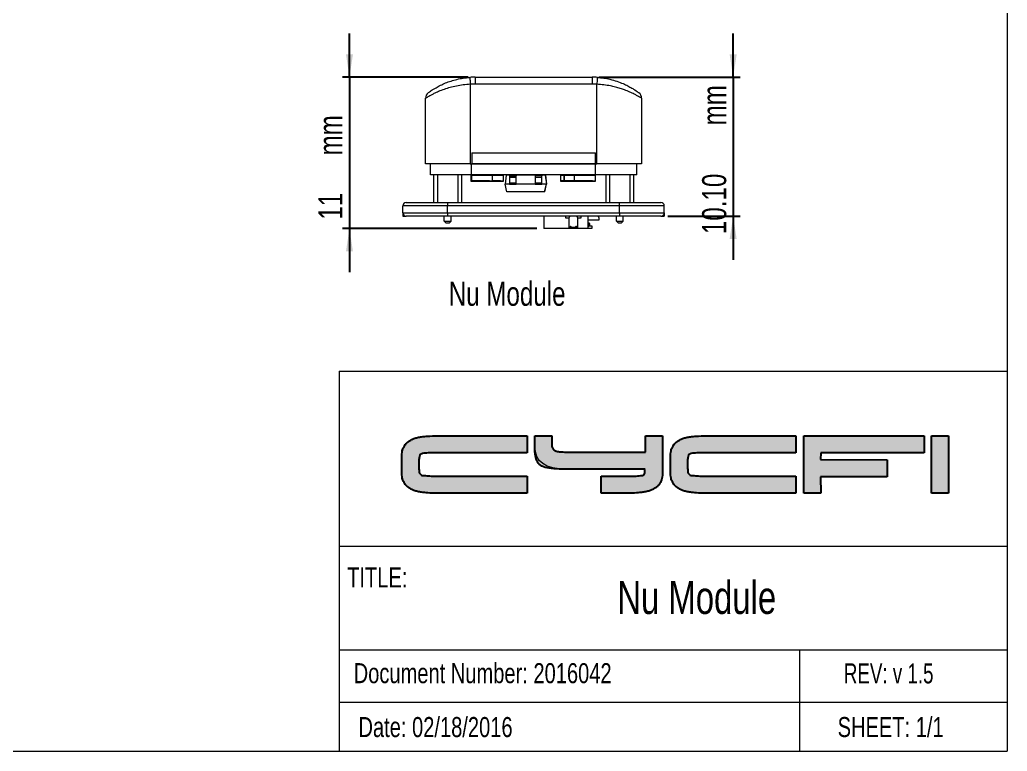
# Model space of a CAD drawing. Header units: millimetres. Extents: x 5 to 292, y 4 to 204.
# Drawn here: x 148.4 to 291.9, y 4.5 to 110.8 of the extents above; entities that cross this region are included whole.
import ezdxf

# ---------------------------------------------------------------- set-up
doc = ezdxf.new("R2010")
doc.units = ezdxf.units.MM
doc.layers.add('LAYER_1', color=179, linetype='Continuous')
doc.styles.add('SLDTEXTSTYLE0', font='TXT', dxfattribs={"width": 0.75})
doc.styles.add('SLDTEXTSTYLE1', font='TXT', dxfattribs={"width": 0.7})
doc.dimstyles.new('SLDDIMSTYLE3', dxfattribs={"dimtxt": 3.5, "dimasz": 3.302, "dimexe": 0, "dimexo": 0.0625, "dimgap": 0.875, "dimtad": 1, "dimlfac": 0.5, "dimrnd": 1e-09, "dimzin": 12, "dimdsep": 46, "dimtxsty": 'SLDTEXTSTYLE0', "dimsah": 1, "dimcen": 0.09, "dimadec": 0, "dimazin": 3, "dimtfac": 1, "dimtmove": 0, "dimatfit": 0, "dimfxl": 1, "dimfrac": 2, "dimtolj": 1, "dimtzin": 12, "dimarcsym": 0})
doc.dimstyles.new('SLDDIMSTYLE4', dxfattribs={"dimtxt": 3.5, "dimasz": 3.302, "dimexe": 0, "dimexo": 0.0625, "dimgap": 0.875, "dimtad": 1, "dimlfac": 0.5, "dimrnd": 1e-09, "dimzin": 4, "dimdsep": 46, "dimtxsty": 'SLDTEXTSTYLE0', "dimsah": 1, "dimcen": 0.09, "dimadec": 0, "dimazin": 1, "dimtfac": 1, "dimtmove": 0, "dimatfit": 0, "dimfxl": 1, "dimfrac": 2, "dimtolj": 1, "dimtzin": 12, "dimarcsym": 0})

# ---------------------------------------------------------------- blocks, each defined once
blk = doc.blocks.new('BLOCK 2')
at = {"layer": 'LAYER_1', "lineweight": 0}
for p, q in [((12.25, -6.33), (25.47, -6.33)), ((25.47, -6.33), (25.47, -8.81)), ((26.62, -6.33), (29.1, -6.33)), ((29.1, -6.33), (29.1, -7.85)), ((42.69, -8.67), (42.69, -6.33)), ((42.69, -6.33), (45.17, -6.33)), ((45.17, -6.33), (45.17, -11.29)), ((51.3, -6.33), (64.52, -6.33)), ((64.52, -6.33), (64.52, -8.81)), ((65.68, -6.33), (83.16, -6.33)), ((65.68, -14.64), (65.68, -6.33)), ((83.16, -6.33), (83.16, -8.81)), ((84.26, -14.64), (84.26, -6.33)), ((84.26, -6.33), (86.74, -6.33)), ((86.74, -6.33), (86.74, -14.64)), ((7.27, -11.64), (7.27, -9.33)), ((9.75, -9.97), (9.75, -11)), ((25.47, -8.81), (12.25, -8.81)), ((31.24, -8.67), (42.69, -8.67)), ((46.32, -11.64), (46.32, -9.33)), ((48.8, -9.97), (48.8, -10.65)), ((64.52, -8.81), (51.3, -8.81)), ((68.16, -8.81), (68.14, -9.77)), ((68.14, -9.77), (77.79, -9.78)), ((83.16, -8.81), (68.16, -8.81)), ((77.79, -9.78), (77.79, -12.25)), ((12.25, -12.16), (25.47, -12.16)), ((25.47, -12.16), (25.47, -14.64)), ((36.26, -14.64), (36.26, -12.16)), ((36.26, -12.16), (40.19, -12.16)), ((51.3, -12.16), (64.52, -12.16)), ((64.52, -12.16), (64.52, -14.64)), ((77.79, -12.25), (68.14, -12.25)), ((68.14, -12.25), (68.16, -14.64)), ((25.47, -14.64), (12.25, -14.64)), ((40.19, -14.64), (36.26, -14.64)), ((64.52, -14.64), (51.3, -14.64)), ((68.16, -14.64), (65.68, -14.64)), ((86.74, -14.64), (84.26, -14.64))]:
    blk.add_line(p, q, dxfattribs=at)
for points, degree in [([(7.6, -7.9), (7.82, -7.49), (8.16, -7.16), (8.61, -6.92)], 3), ([(8.61, -6.92), (9.02, -6.7), (9.54, -6.55), (10.16, -6.46)], 3), ([(10.16, -6.46), (10.74, -6.37), (11.45, -6.33), (12.25, -6.33)], 3), ([(26.62, -7.82), (26.62, -7.56), (26.62, -6.33)], 2), ([(46.64, -7.9), (46.86, -7.49), (47.2, -7.16), (47.65, -6.92)], 3), ([(47.65, -6.92), (48.07, -6.7), (48.59, -6.55), (49.21, -6.46)], 3), ([(49.21, -6.46), (49.79, -6.37), (50.49, -6.33), (51.3, -6.33)], 3), ([(7.27, -9.33), (7.27, -8.77), (7.38, -8.29), (7.6, -7.9)], 3), ([(31.25, -11.15), (28.11, -11.14), (26.62, -10.13), (26.62, -7.82)], 3), ([(29.1, -7.85), (29.1, -8.01), (29.12, -7.86), (29.16, -8.03)], 3), ([(29.16, -8.03), (29.2, -8.18), (29.33, -8.32), (29.45, -8.41)], 3), ([(29.45, -8.41), (29.61, -8.53), (29.73, -8.55), (30.02, -8.6)], 3), ([(30.02, -8.6), (30.33, -8.65), (30.74, -8.67), (31.24, -8.67)], 3), ([(46.32, -9.33), (46.32, -8.77), (46.43, -8.29), (46.64, -7.9)], 3), ([(9.8, -9.47), (9.76, -9.77), (9.75, -9.83), (9.75, -9.97)], 3), ([(10.04, -8.99), (9.89, -9.09), (9.85, -9.23), (9.8, -9.47)], 3), ([(10.67, -8.83), (10.24, -8.88), (10.15, -8.94), (10.04, -8.99)], 3), ([(12.25, -8.81), (11.59, -8.81), (11.05, -8.79), (10.67, -8.83)], 3), ([(48.85, -9.47), (48.81, -9.77), (48.8, -9.83), (48.8, -9.97)], 3), ([(49.09, -8.99), (48.93, -9.09), (48.9, -9.23), (48.85, -9.47)], 3), ([(49.71, -8.83), (49.29, -8.88), (49.19, -8.94), (49.09, -8.99)], 3), ([(51.3, -8.81), (50.64, -8.81), (50.09, -8.79), (49.71, -8.83)], 3), ([(9.75, -11), (9.75, -11.14), (9.78, -11.3), (9.8, -11.51)], 3), ([(42.62, -11.15), (34.39, -11.15), (31.25, -11.15)], 2), ([(42.49, -11.93), (42.63, -11.81), (42.6, -11.16), (42.62, -11.15)], 3), ([(45.17, -11.29), (45.17, -11.84), (45.06, -12.68), (44.85, -13.07)], 3), ([(48.8, -10.65), (48.8, -10.78), (48.82, -11.3), (48.85, -11.51)], 3), ([(7.6, -13.07), (7.38, -12.68), (7.27, -12.2), (7.27, -11.64)], 3), ([(9.8, -11.51), (9.81, -11.51), (9.81, -11.76), (10.03, -11.92)], 3), ([(10.03, -11.92), (10.28, -12.11), (10.4, -12.07), (10.69, -12.1)], 3), ([(10.69, -12.1), (11.07, -12.14), (11.59, -12.16), (12.25, -12.16)], 3), ([(40.19, -12.16), (40.85, -12.16), (41.4, -12.16), (41.78, -12.12)], 3), ([(41.78, -12.12), (42.2, -12.08), (42.36, -12.05), (42.49, -11.93)], 3), ([(46.64, -13.07), (46.43, -12.68), (46.32, -12.2), (46.32, -11.64)], 3), ([(48.85, -11.51), (48.85, -11.51), (48.86, -11.76), (49.07, -11.92)], 3), ([(49.07, -11.92), (49.32, -12.11), (49.45, -12.07), (49.74, -12.1)], 3), ([(49.74, -12.1), (50.12, -12.14), (50.64, -12.16), (51.3, -12.16)], 3), ([(8.61, -14.05), (8.16, -13.81), (7.82, -13.48), (7.6, -13.07)], 3), ([(10.16, -14.51), (9.54, -14.43), (9.02, -14.27), (8.61, -14.05)], 3), ([(43.84, -14.05), (43.42, -14.27), (42.9, -14.43), (42.28, -14.51)], 3), ([(44.85, -13.07), (44.63, -13.48), (44.29, -13.81), (43.84, -14.05)], 3), ([(47.65, -14.05), (47.2, -13.81), (46.86, -13.48), (46.64, -13.07)], 3), ([(49.21, -14.51), (48.59, -14.43), (48.07, -14.27), (47.65, -14.05)], 3), ([(12.25, -14.64), (11.45, -14.64), (10.74, -14.6), (10.16, -14.51)], 3), ([(42.28, -14.51), (41.7, -14.6), (41, -14.64), (40.19, -14.64)], 3), ([(51.3, -14.64), (50.49, -14.64), (49.79, -14.6), (49.21, -14.51)], 3)]:
    blk.add_open_spline(points, degree=degree, dxfattribs=at)
blk = doc.blocks.new('_D_9')
at = {"layer": 'LAYER_1'}
for p, q in [((252.09, 102.44), (252.09, 108.79)), ((232.59, 102.44), (253.09, 102.44)), ((252.09, 102.44), (252.09, 82.24)), ((242.59, 82.24), (253.09, 82.24)), ((252.09, 82.24), (252.09, 75.89))]:
    blk.add_line(p, q, dxfattribs=at)
for points in [[(252.09, 102.44), (252.6, 105.75), (251.58, 105.75)], [(252.09, 82.24), (251.58, 78.94), (252.6, 78.94)]]:
    blk.add_solid(points, dxfattribs=at)
at = {"layer": 'LAYER_1', "char_height": 3.5, "attachment_point": 1, "rotation": 90, "style": 'SLDTEXTSTYLE0'}
for s, insert in [('mm', (247.58, 95.44, 24.32)), ('10.10', (247.58, 79.64, 24.32))]:
    blk.add_mtext(s, dxfattribs=dict(at, insert=insert))
blk = doc.blocks.new('_D_10')
at = {"layer": 'LAYER_1'}
for p, q in [((196.33, 102.44), (196.33, 108.79)), ((213.59, 102.44), (195.33, 102.44)), ((196.33, 102.44), (196.33, 80.44)), ((223.57, 80.44), (195.33, 80.44)), ((196.33, 80.44), (196.33, 74.09))]:
    blk.add_line(p, q, dxfattribs=at)
for points in [[(196.33, 102.44), (196.84, 105.75), (195.83, 105.75)], [(196.33, 80.44), (195.83, 77.14), (196.84, 77.14)]]:
    blk.add_solid(points, dxfattribs=at)
at = {"layer": 'LAYER_1', "char_height": 3.5, "attachment_point": 1, "rotation": 90, "style": 'SLDTEXTSTYLE0'}
for s, insert in [('mm', (191.82, 91.07, 24.32)), ('11', (191.82, 81.74, 24.32))]:
    blk.add_mtext(s, dxfattribs=dict(at, insert=insert))

msp = doc.modelspace()

# ---------------------------------------------------------------- hatches: boundary and pattern name
at = {"layer": 'LAYER_1'}
h = msp.add_hatch(color=250, dxfattribs=at)
edge = h.paths.add_edge_path(flags=0)
edge.add_line((222.137, 44.475), (222.137, 41.998))
edge.add_line((222.137, 41.998), (208.919, 41.998))
edge.add_spline(control_points=[(208.919, 41.998), (208.113, 41.998), (207.409, 42.04), (206.828, 42.124), (206.212, 42.212), (205.689, 42.37), (205.275, 42.591), (204.824, 42.831), (204.483, 43.158), (204.262, 43.565), (204.049, 43.957), (203.94, 44.44), (203.94, 45)], knot_values=[0, 0, 0, 0, 1, 2, 3, 4, 5, 6, 7, 8, 9, 10, 10, 10, 10], weights=[1, 1, 1, 1, 1, 1, 1, 1, 1, 1, 1, 1, 1], degree=3, periodic=0)
edge.add_line((203.94, 45), (203.94, 47.305))
edge.add_spline(control_points=[(203.94, 47.305), (203.94, 47.865), (204.049, 48.348), (204.263, 48.74), (204.483, 49.146), (204.824, 49.474), (205.275, 49.714), (205.689, 49.935), (206.212, 50.092), (206.829, 50.181), (207.412, 50.264), (208.115, 50.307), (208.919, 50.307)], knot_values=[0, 0, 0, 0, 1, 2, 3, 4, 5, 6, 7, 8, 9, 10, 10, 10, 10], weights=[1, 1, 1, 1, 1, 1, 1, 1, 1, 1, 1, 1, 1], degree=3, periodic=0)
edge.add_line((208.919, 50.307), (222.137, 50.307))
edge.add_line((222.137, 50.307), (222.137, 47.83))
edge.add_line((222.137, 47.83), (208.919, 47.83))
edge.add_spline(control_points=[(208.919, 47.83), (208.261, 47.83), (207.714, 47.846), (207.335, 47.803), (206.909, 47.756), (206.813, 47.703), (206.712, 47.644), (206.552, 47.551), (206.518, 47.412), (206.466, 47.169), (206.43, 46.873), (206.418, 46.804), (206.418, 46.666)], knot_values=[0, 0, 0, 0, 1, 2, 3, 4, 5, 6, 7, 8, 9, 10, 10, 10, 10], weights=[1, 1, 1, 1, 1, 1, 1, 1, 1, 1, 1, 1, 1], degree=3, periodic=0)
edge.add_line((206.418, 46.666), (206.418, 45.638))
edge.add_spline(control_points=[(206.418, 45.638), (206.418, 45.5), (206.443, 45.342), (206.468, 45.132), (206.473, 45.125), (206.48, 44.879), (206.693, 44.716), (206.942, 44.525), (207.07, 44.569), (207.356, 44.538), (207.736, 44.497), (208.261, 44.475), (208.919, 44.475)], knot_values=[0, 0, 0, 0, 1, 2, 3, 4, 5, 6, 7, 8, 9, 10, 10, 10, 10], weights=[1, 1, 1, 1, 1, 1, 1, 1, 1, 1, 1, 1, 1], degree=3, periodic=0)
edge.add_line((208.919, 44.475), (222.137, 44.475))
h = msp.add_hatch(color=250, dxfattribs=at)
edge = h.paths.add_edge_path(flags=0)
edge.add_spline(control_points=[(241.837, 45.353), (241.837, 44.794), (241.728, 43.956), (241.515, 43.564), (241.294, 43.158), (240.953, 42.831), (240.503, 42.59), (240.089, 42.369), (239.566, 42.213), (238.949, 42.124), (238.366, 42.04), (237.663, 41.998), (236.859, 41.998)], knot_values=[0, 0, 0, 0, 1, 2, 3, 4, 5, 6, 7, 8, 9, 10, 10, 10, 10], weights=[1, 1, 1, 1, 1, 1, 1, 1, 1, 1, 1, 1, 1], degree=3, periodic=0)
edge.add_line((236.859, 41.998), (232.923, 41.998))
edge.add_line((232.923, 41.998), (232.923, 44.474))
edge.add_line((232.923, 44.474), (236.859, 44.474))
edge.add_spline(control_points=[(236.859, 44.474), (237.516, 44.474), (238.069, 44.473), (238.444, 44.515), (238.865, 44.562), (239.023, 44.587), (239.159, 44.706), (239.297, 44.826), (239.269, 45.473), (239.289, 45.491)], knot_values=[0, 0, 0, 0, 1, 2, 3, 4, 5, 6, 7, 7, 7, 7], weights=[1, 1, 1, 1, 1, 1, 1, 1, 1, 1], degree=3, periodic=0)
edge.add_spline(control_points=[(239.289, 45.491), (231.053, 45.487), (227.915, 45.491), (224.776, 45.496), (223.288, 46.505), (223.288, 48.821), (223.288, 49.083), (223.288, 50.307)], knot_values=[0, 0, 0, 0, 1, 2, 3, 4, 5, 5, 5, 5], weights=[1, 1, 1, 1, 1, 1, 1, 1], degree=3, periodic=0)
edge.add_line((223.288, 50.307), (225.765, 50.307))
edge.add_line((225.765, 50.307), (225.765, 48.792))
edge.add_spline(control_points=[(225.765, 48.792), (225.765, 48.629), (225.787, 48.781), (225.832, 48.611), (225.871, 48.461), (225.993, 48.323), (226.112, 48.232), (226.277, 48.108), (226.402, 48.085), (226.683, 48.042), (226.995, 47.993), (227.405, 47.968), (227.903, 47.968)], knot_values=[0, 0, 0, 0, 1, 2, 3, 4, 5, 6, 7, 8, 9, 10, 10, 10, 10], weights=[1, 1, 1, 1, 1, 1, 1, 1, 1, 1, 1, 1, 1], degree=3, periodic=0)
edge.add_line((227.903, 47.968), (239.36, 47.968))
edge.add_line((239.36, 47.968), (239.36, 50.307))
edge.add_line((239.36, 50.307), (241.837, 50.307))
edge.add_line((241.837, 50.307), (241.837, 45.353))
h = msp.add_hatch(color=250, dxfattribs=at)
edge = h.paths.add_edge_path(flags=0)
edge.add_line((261.184, 44.475), (261.184, 41.998))
edge.add_line((261.184, 41.998), (247.965, 41.998))
edge.add_spline(control_points=[(247.965, 41.998), (247.159, 41.998), (246.456, 42.04), (245.875, 42.124), (245.258, 42.212), (244.735, 42.37), (244.321, 42.591), (243.871, 42.831), (243.53, 43.158), (243.309, 43.565), (243.096, 43.957), (242.987, 44.44), (242.987, 45)], knot_values=[0, 0, 0, 0, 1, 2, 3, 4, 5, 6, 7, 8, 9, 10, 10, 10, 10], weights=[1, 1, 1, 1, 1, 1, 1, 1, 1, 1, 1, 1, 1], degree=3, periodic=0)
edge.add_line((242.987, 45), (242.987, 47.305))
edge.add_spline(control_points=[(242.987, 47.305), (242.987, 47.865), (243.096, 48.348), (243.309, 48.74), (243.53, 49.146), (243.871, 49.474), (244.321, 49.714), (244.735, 49.935), (245.258, 50.092), (245.876, 50.181), (246.458, 50.264), (247.162, 50.307), (247.965, 50.307)], knot_values=[0, 0, 0, 0, 1, 2, 3, 4, 5, 6, 7, 8, 9, 10, 10, 10, 10], weights=[1, 1, 1, 1, 1, 1, 1, 1, 1, 1, 1, 1, 1], degree=3, periodic=0)
edge.add_line((247.965, 50.307), (261.184, 50.307))
edge.add_line((261.184, 50.307), (261.184, 47.83))
edge.add_line((261.184, 47.83), (247.965, 47.83))
edge.add_spline(control_points=[(247.965, 47.83), (247.307, 47.83), (246.761, 47.846), (246.382, 47.803), (245.955, 47.756), (245.86, 47.703), (245.758, 47.644), (245.599, 47.551), (245.565, 47.412), (245.513, 47.169), (245.477, 46.873), (245.464, 46.804), (245.464, 46.666)], knot_values=[0, 0, 0, 0, 1, 2, 3, 4, 5, 6, 7, 8, 9, 10, 10, 10, 10], weights=[1, 1, 1, 1, 1, 1, 1, 1, 1, 1, 1, 1, 1], degree=3, periodic=0)
edge.add_line((245.464, 46.666), (245.464, 45.991))
edge.add_spline(control_points=[(245.464, 45.991), (245.464, 45.853), (245.489, 45.342), (245.514, 45.132), (245.52, 45.125), (245.527, 44.879), (245.74, 44.716), (245.989, 44.525), (246.117, 44.569), (246.403, 44.538), (246.782, 44.497), (247.308, 44.475), (247.965, 44.475)], knot_values=[0, 0, 0, 0, 1, 2, 3, 4, 5, 6, 7, 8, 9, 10, 10, 10, 10], weights=[1, 1, 1, 1, 1, 1, 1, 1, 1, 1, 1, 1, 1], degree=3, periodic=0)
edge.add_line((247.965, 44.475), (261.184, 44.475))
for points in [[(262.347, 41.998), (262.347, 50.307), (279.825, 50.307), (279.825, 47.83), (264.824, 47.83), (264.803, 46.864), (274.46, 46.857), (274.46, 44.387), (264.803, 44.387), (264.824, 41.998)], [(283.407, 50.307), (283.407, 41.998), (280.93, 41.998), (280.93, 50.307)]]:
    msp.add_hatch(color=250, dxfattribs=at).paths.add_polyline_path(points, flags=0)

# ---------------------------------------------------------------- linework, layer by layer
at = {"color": 7, "linetype": 'Continuous', "lineweight": 0}
for p, q in [((291.92, 204.48), (291.92, 4.48)), ((194.842, 59.73), (291.92, 59.73)), ((194.842, 59.73), (194.842, 4.48)), ((291.92, 34.257), (194.842, 34.257)), ((194.842, 19.24), (291.92, 19.24)), ((261.764, 11.63), (261.764, 19.24)), ((194.842, 11.63), (291.92, 11.63)), ((261.764, 4.48), (261.764, 11.63)), ((4.92, 4.48), (291.92, 4.48))]:
    msp.add_line(p, q, dxfattribs=at)
at = {"color": 7, "linetype": 'Continuous', "lineweight": 15}
for p, q in [((214.588, 102.445), (231.588, 102.445)), ((214.588, 102.445), (214.588, 101.445)), ((231.588, 102.445), (231.588, 101.445)), ((213.888, 101.421), (213.888, 89.845)), ((231.588, 101.445), (214.588, 101.445)), ((232.288, 89.845), (232.288, 101.421)), ((207.388, 89.845), (207.388, 99.378)), ((238.788, 99.378), (238.788, 89.845)), ((214.106, 91.445), (214.106, 89.845)), ((214.106, 91.445), (232.106, 91.445)), ((232.106, 89.845), (232.106, 91.445)), ((213.888, 89.845), (207.388, 89.845)), ((208.088, 88.245), (208.088, 89.845)), ((213.888, 89.845), (232.288, 89.845)), ((214.088, 88.245), (214.088, 89.845)), ((232.088, 89.845), (214.088, 89.845)), ((214.106, 89.845), (232.106, 89.845)), ((232.088, 88.245), (232.088, 89.845)), ((238.788, 89.845), (232.288, 89.845)), ((238.088, 88.245), (238.088, 89.845)), ((214.088, 88.245), (208.088, 88.245)), ((208.61, 84.245), (208.61, 88.245)), ((209.11, 88.245), (209.11, 84.245)), ((212.11, 84.245), (212.11, 88.245)), ((212.61, 88.245), (212.61, 84.245)), ((213.975, 88.235), (213.975, 88.245)), ((213.975, 88.235), (213.975, 87.355)), ((214.032, 88.235), (214.032, 88.245)), ((214.632, 88.235), (214.032, 88.235)), ((214.032, 88.235), (214.032, 87.355)), ((232.088, 88.245), (214.088, 88.245)), ((214.092, 88.185), (214.632, 88.185)), ((214.092, 87.405), (214.092, 88.185)), ((214.632, 88.245), (214.632, 88.235)), ((214.632, 88.185), (214.632, 88.235)), ((214.632, 88.185), (216.532, 88.185)), ((214.768, 88.245), (214.778, 88.235)), ((214.782, 88.235), (214.778, 88.235)), ((214.778, 88.185), (214.778, 88.235)), ((214.782, 88.185), (214.782, 88.235)), ((214.934, 88.185), (214.934, 88.235)), ((214.938, 88.245), (214.938, 88.185)), ((215.438, 88.185), (215.438, 88.245)), ((215.538, 88.245), (215.538, 88.185)), ((216.137, 88.185), (216.137, 88.245)), ((216.139, 88.185), (216.139, 88.245)), ((216.239, 88.245), (216.239, 88.185)), ((216.24, 88.245), (216.24, 88.185)), ((216.336, 88.185), (216.336, 88.245)), ((216.338, 88.185), (216.338, 88.245)), ((216.382, 88.235), (216.382, 88.185)), ((216.387, 88.235), (216.382, 88.235)), ((216.387, 88.235), (216.396, 88.245)), ((216.387, 88.235), (216.387, 88.185)), ((216.532, 88.235), (216.532, 88.245)), ((217.132, 88.235), (216.532, 88.235)), ((216.532, 88.235), (216.532, 88.185)), ((216.532, 88.185), (217.072, 88.185)), ((217.072, 88.185), (217.072, 87.405)), ((217.132, 88.245), (217.132, 88.235)), ((217.132, 87.355), (217.132, 88.235)), ((217.132, 88.185), (218.113, 88.185)), ((217.963, 88.235), (217.963, 88.185)), ((217.968, 88.235), (217.963, 88.235)), ((217.968, 88.235), (217.978, 88.245)), ((217.968, 88.235), (217.968, 88.185)), ((218.113, 88.235), (218.113, 88.245)), ((218.713, 88.235), (218.113, 88.235)), ((218.113, 88.235), (218.113, 88.185)), ((218.113, 88.185), (218.653, 88.185)), ((218.653, 88.185), (218.653, 87.405)), ((218.713, 88.245), (218.713, 88.235)), ((218.713, 87.355), (218.713, 88.235)), ((219.113, 88.199), (218.953, 86.899)), ((219.597, 88.199), (219.113, 88.199)), ((219.597, 88.245), (219.597, 88.105)), ((219.597, 88.105), (220.564, 88.105)), ((219.597, 88.105), (219.597, 87.905)), ((219.597, 87.905), (220.564, 87.905)), ((219.597, 87.905), (219.597, 87.099)), ((220.564, 88.245), (220.564, 88.105)), ((223.342, 88.199), (220.564, 88.199)), ((220.564, 87.905), (220.564, 88.105)), ((220.564, 87.099), (220.564, 87.905)), ((220.574, 88.199), (220.574, 88.245)), ((221.469, 88.245), (221.469, 88.199)), ((222.436, 88.199), (222.436, 88.245)), ((222.446, 88.245), (222.446, 88.199)), ((223.342, 88.245), (223.342, 88.105)), ((224.309, 88.105), (223.342, 88.105)), ((223.342, 88.105), (223.342, 87.905)), ((223.342, 87.905), (224.309, 87.905)), ((223.342, 87.905), (223.342, 87.099)), ((224.309, 88.245), (224.309, 88.105)), ((224.793, 88.199), (224.309, 88.199)), ((224.309, 87.905), (224.309, 88.105)), ((224.309, 87.099), (224.309, 87.905)), ((224.749, 88.245), (224.749, 88.199)), ((224.803, 88.199), (224.793, 88.199)), ((224.793, 88.199), (224.953, 86.899)), ((224.803, 88.199), (224.963, 86.899)), ((226.993, 88.235), (226.993, 88.245)), ((226.993, 88.235), (226.993, 87.355)), ((227.053, 87.405), (227.053, 88.185)), ((227.053, 88.185), (227.503, 88.185)), ((227.503, 88.235), (227.503, 88.245)), ((227.503, 88.235), (227.503, 87.355)), ((227.518, 88.235), (227.518, 88.245)), ((228.118, 88.235), (227.518, 88.235)), ((227.518, 88.235), (227.518, 87.355)), ((227.578, 87.405), (227.578, 88.185)), ((227.578, 88.185), (228.118, 88.185)), ((228.118, 88.245), (228.118, 88.235)), ((228.118, 88.185), (228.118, 88.235)), ((228.118, 88.185), (228.978, 88.185)), ((228.253, 88.245), (228.263, 88.235)), ((228.263, 88.185), (228.263, 88.235)), ((228.268, 88.235), (228.263, 88.235)), ((228.268, 88.185), (228.268, 88.235)), ((228.926, 88.245), (228.926, 88.185)), ((228.928, 88.245), (228.928, 88.185)), ((228.932, 88.245), (228.932, 88.185)), ((228.978, 88.235), (228.978, 88.245)), ((228.978, 88.235), (228.978, 87.355)), ((229.578, 88.235), (228.978, 88.235)), ((229.038, 87.405), (229.038, 88.185)), ((229.038, 88.185), (229.578, 88.185)), ((229.578, 88.235), (229.568, 88.245)), ((229.578, 88.185), (229.578, 88.235)), ((229.728, 88.235), (229.578, 88.235)), ((229.578, 88.185), (231.478, 88.185)), ((229.728, 88.235), (229.718, 88.245)), ((229.728, 88.235), (229.728, 88.185)), ((230.093, 88.245), (230.093, 88.235)), ((230.093, 88.185), (230.093, 88.235)), ((230.753, 88.235), (230.753, 88.185)), ((230.758, 88.235), (230.753, 88.235)), ((230.758, 88.235), (230.768, 88.245)), ((230.758, 88.235), (230.758, 88.185)), ((230.768, 88.235), (230.768, 88.185)), ((230.774, 88.235), (230.768, 88.235)), ((230.774, 88.235), (230.784, 88.245)), ((230.774, 88.235), (230.774, 88.185)), ((230.918, 88.235), (230.918, 88.245)), ((230.918, 88.235), (230.918, 88.185)), ((231.338, 88.245), (231.328, 88.235)), ((231.478, 88.235), (231.328, 88.235)), ((231.328, 88.185), (231.328, 88.235)), ((231.488, 88.245), (231.478, 88.235)), ((231.478, 88.235), (231.478, 88.185)), ((232.078, 88.235), (231.478, 88.235)), ((231.478, 88.185), (232.018, 88.185)), ((232.018, 88.185), (232.018, 87.405)), ((232.078, 88.245), (232.078, 88.235)), ((232.078, 87.355), (232.078, 88.235)), ((238.088, 88.245), (232.088, 88.245)), ((233.618, 84.245), (233.618, 88.245)), ((234.118, 88.245), (234.118, 84.245)), ((237.118, 84.245), (237.118, 88.245)), ((237.618, 88.245), (237.618, 84.245)), ((213.975, 87.345), (213.975, 87.355)), ((214.032, 87.345), (213.975, 87.345)), ((214.032, 87.355), (214.482, 87.355)), ((214.032, 87.345), (214.032, 87.355)), ((214.472, 87.345), (214.032, 87.345)), ((214.482, 87.405), (214.092, 87.405)), ((214.482, 87.355), (214.472, 87.345)), ((214.632, 87.345), (214.472, 87.345)), ((214.482, 87.355), (214.482, 87.405)), ((216.682, 87.405), (214.482, 87.405)), ((214.482, 87.355), (214.633, 87.355)), ((214.632, 87.405), (214.632, 87.357)), ((214.632, 87.357), (216.532, 87.357)), ((214.632, 87.357), (214.642, 87.347)), ((214.632, 87.347), (214.632, 87.345)), ((214.642, 87.347), (214.632, 87.347)), ((216.522, 87.347), (214.642, 87.347)), ((214.713, 87.345), (214.713, 87.347)), ((215.163, 87.345), (214.713, 87.345)), ((215.163, 87.347), (215.163, 87.345)), ((215.313, 87.345), (215.163, 87.345)), ((215.313, 87.347), (215.313, 87.345)), ((216.475, 87.345), (216.475, 87.347)), ((216.532, 87.345), (216.475, 87.345)), ((216.532, 87.357), (216.522, 87.347)), ((216.532, 87.347), (216.522, 87.347)), ((216.532, 87.357), (216.532, 87.405)), ((216.532, 87.355), (216.682, 87.355)), ((216.532, 87.345), (216.532, 87.347)), ((216.692, 87.345), (216.532, 87.345)), ((216.682, 87.405), (217.072, 87.405)), ((216.682, 87.355), (216.682, 87.405)), ((216.682, 87.355), (217.132, 87.355)), ((216.682, 87.355), (216.692, 87.345)), ((217.132, 87.345), (216.692, 87.345)), ((218.263, 87.405), (217.132, 87.405)), ((217.132, 87.355), (217.132, 87.345)), ((218.103, 87.347), (217.132, 87.347)), ((218.113, 87.357), (218.103, 87.347)), ((218.113, 87.347), (218.103, 87.347)), ((218.112, 87.355), (218.263, 87.355)), ((218.113, 87.357), (218.113, 87.405)), ((218.113, 87.345), (218.113, 87.347)), ((218.263, 87.345), (218.113, 87.345)), ((218.263, 87.355), (218.263, 87.405)), ((218.263, 87.405), (218.653, 87.405)), ((218.263, 87.355), (218.713, 87.355)), ((218.263, 87.345), (218.263, 87.355)), ((218.713, 87.345), (218.263, 87.345)), ((218.713, 87.355), (218.713, 87.345)), ((219.597, 86.899), (218.953, 86.899)), ((219.207, 85.799), (218.953, 86.899)), ((219.597, 87.099), (220.564, 87.099)), ((219.597, 87.099), (219.597, 86.899)), ((219.597, 86.899), (220.564, 86.899)), ((220.564, 86.899), (220.564, 87.099)), ((223.342, 86.899), (220.564, 86.899)), ((223.342, 87.099), (224.309, 87.099)), ((223.342, 87.099), (223.342, 86.899)), ((223.342, 86.899), (224.309, 86.899)), ((224.309, 86.899), (224.309, 87.099)), ((224.953, 86.899), (224.309, 86.899)), ((224.699, 85.799), (224.953, 86.899)), ((224.709, 85.799), (224.963, 86.899)), ((224.963, 86.899), (224.953, 86.899)), ((226.993, 87.355), (227.443, 87.355)), ((226.993, 87.345), (226.993, 87.355)), ((227.433, 87.345), (226.993, 87.345)), ((227.443, 87.405), (227.053, 87.405)), ((227.443, 87.355), (227.433, 87.345)), ((227.503, 87.345), (227.433, 87.345)), ((227.443, 87.355), (227.443, 87.405)), ((227.503, 87.405), (227.443, 87.405)), ((227.503, 87.345), (227.503, 87.355)), ((227.518, 87.345), (227.503, 87.345)), ((227.518, 87.355), (227.968, 87.355)), ((227.518, 87.345), (227.518, 87.355)), ((227.968, 87.345), (227.518, 87.345)), ((227.968, 87.405), (227.578, 87.405)), ((227.968, 87.355), (227.968, 87.405)), ((228.978, 87.405), (227.968, 87.405)), ((227.968, 87.355), (227.968, 87.345)), ((227.968, 87.355), (228.119, 87.355)), ((228.118, 87.345), (227.968, 87.345)), ((228.118, 87.405), (228.118, 87.357)), ((228.118, 87.357), (228.128, 87.347)), ((228.118, 87.347), (228.118, 87.345)), ((228.128, 87.347), (228.118, 87.347)), ((228.978, 87.347), (228.128, 87.347)), ((228.978, 87.355), (229.428, 87.355)), ((228.978, 87.345), (228.978, 87.355)), ((229.418, 87.345), (228.978, 87.345)), ((229.428, 87.405), (229.038, 87.405)), ((229.428, 87.355), (229.418, 87.345)), ((229.578, 87.345), (229.418, 87.345)), ((229.428, 87.355), (229.428, 87.405)), ((231.628, 87.405), (229.428, 87.405)), ((229.428, 87.355), (229.579, 87.355)), ((229.578, 87.405), (229.578, 87.357)), ((229.578, 87.357), (231.478, 87.357)), ((229.588, 87.347), (229.578, 87.357)), ((229.578, 87.347), (229.578, 87.345)), ((229.588, 87.347), (229.578, 87.347)), ((229.653, 87.345), (229.578, 87.345)), ((231.468, 87.347), (229.588, 87.347)), ((229.653, 87.345), (229.647, 87.347)), ((230.093, 87.345), (229.653, 87.345)), ((230.093, 87.347), (230.093, 87.345)), ((230.903, 87.345), (230.903, 87.347)), ((230.918, 87.345), (230.903, 87.345)), ((230.918, 87.345), (230.918, 87.347)), ((231.068, 87.345), (230.918, 87.345)), ((231.068, 87.345), (231.068, 87.347)), ((231.478, 87.345), (231.068, 87.345)), ((231.468, 87.347), (231.478, 87.357)), ((231.478, 87.347), (231.468, 87.347)), ((231.478, 87.357), (231.478, 87.405)), ((231.478, 87.355), (231.628, 87.355)), ((231.478, 87.345), (231.478, 87.347)), ((231.638, 87.345), (231.478, 87.345)), ((231.628, 87.405), (232.018, 87.405)), ((231.628, 87.355), (231.628, 87.405)), ((231.628, 87.355), (232.078, 87.355)), ((231.638, 87.345), (231.628, 87.355)), ((232.078, 87.345), (231.638, 87.345)), ((232.078, 87.355), (232.078, 87.345)), ((224.699, 85.799), (219.207, 85.799)), ((224.709, 85.799), (224.699, 85.799)), ((204.088, 82.745), (204.088, 83.745)), ((210.588, 83.745), (204.088, 83.745)), ((204.588, 84.245), (210.588, 84.245)), ((210.588, 84.245), (210.588, 83.745)), ((210.588, 84.245), (235.588, 84.245)), ((210.588, 82.745), (210.588, 83.745)), ((235.588, 83.745), (210.588, 83.745)), ((235.588, 83.745), (235.588, 84.245)), ((235.588, 84.245), (241.588, 84.245)), ((235.588, 82.745), (235.588, 83.745)), ((242.088, 83.745), (235.588, 83.745)), ((242.088, 82.745), (242.088, 83.745)), ((204.088, 82.745), (204.088, 82.245)), ((204.088, 82.745), (210.588, 82.745)), ((204.088, 82.245), (204.588, 82.245)), ((210.588, 82.245), (204.588, 82.245)), ((210.11, 81.545), (210.11, 82.245)), ((210.588, 82.745), (210.588, 82.245)), ((210.588, 82.745), (235.588, 82.745)), ((235.588, 82.245), (210.588, 82.245)), ((211.11, 81.545), (211.11, 82.245)), ((224.57, 82.245), (224.57, 80.445)), ((227.77, 81.945), (227.77, 82.245)), ((228.27, 81.945), (227.77, 81.945)), ((228.27, 81.945), (228.27, 82.045)), ((228.27, 80.445), (228.27, 81.945)), ((229.47, 82.045), (229.47, 81.945)), ((229.47, 81.945), (229.47, 80.545)), ((229.97, 81.945), (229.47, 81.945)), ((229.97, 82.245), (229.97, 81.945)), ((230.97, 82.245), (230.97, 80.445)), ((232.57, 82.045), (232.57, 81.685)), ((235.118, 81.545), (235.118, 82.245)), ((235.588, 82.745), (235.588, 82.245)), ((235.588, 82.745), (242.088, 82.745)), ((241.588, 82.245), (235.588, 82.245)), ((236.118, 81.545), (236.118, 82.245)), ((241.588, 82.245), (242.088, 82.245)), ((242.088, 82.745), (242.088, 82.245)), ((210.11, 81.545), (210.41, 81.245)), ((210.11, 81.545), (211.11, 81.545)), ((210.81, 81.245), (210.41, 81.245)), ((210.81, 81.245), (211.11, 81.545)), ((228.27, 80.445), (224.57, 80.445)), ((228.383, 80.695), (228.27, 80.498)), ((229.501, 80.445), (228.27, 80.445)), ((228.57, 80.545), (228.297, 80.545)), ((228.57, 80.625), (228.57, 80.645)), ((228.57, 80.625), (229.17, 80.625)), ((228.57, 80.545), (228.57, 80.625)), ((228.57, 80.545), (229.17, 80.545)), ((229.17, 80.645), (229.17, 80.625)), ((229.17, 80.625), (229.17, 80.545)), ((229.443, 80.545), (229.17, 80.545)), ((229.501, 80.445), (229.357, 80.695)), ((229.47, 80.545), (229.57, 80.445)), ((229.57, 80.445), (229.501, 80.445)), ((230.97, 80.445), (229.57, 80.445)), ((230.97, 81.305), (231.05, 81.305)), ((231.05, 80.945), (230.97, 80.945)), ((231.07, 80.705), (230.97, 80.705)), ((231.57, 80.445), (230.97, 80.445)), ((231.05, 81.305), (231.05, 80.945)), ((231.27, 81.205), (231.05, 81.205)), ((231.07, 80.705), (231.07, 80.865)), ((231.07, 80.865), (231.57, 80.865)), ((232.57, 81.685), (231.11, 81.685)), ((231.27, 80.865), (231.27, 81.205)), ((231.57, 80.865), (231.57, 80.445)), ((235.118, 81.545), (235.418, 81.245)), ((235.118, 81.545), (236.118, 81.545)), ((235.818, 81.245), (235.418, 81.245)), ((235.818, 81.245), (236.118, 81.545))]:
    msp.add_line(p, q, dxfattribs=at)
at = {"color": 8, "linetype": 'Continuous', "lineweight": 15}
for p, q in [((214.032, 88.235), (213.975, 88.235)), ((214.778, 88.235), (214.632, 88.235)), ((214.934, 88.235), (214.782, 88.235)), ((216.532, 88.235), (216.387, 88.235)), ((218.113, 88.235), (217.968, 88.235)), ((227.503, 88.235), (226.993, 88.235)), ((227.518, 88.235), (227.503, 88.235)), ((228.263, 88.235), (228.118, 88.235)), ((230.093, 88.235), (229.728, 88.235)), ((230.768, 88.235), (230.758, 88.235)), ((230.918, 88.235), (230.774, 88.235)), ((231.328, 88.235), (230.918, 88.235)), ((213.975, 87.355), (214.032, 87.355)), ((217.132, 87.357), (218.113, 87.357)), ((227.443, 87.355), (227.503, 87.355)), ((227.503, 87.355), (227.518, 87.355)), ((228.118, 87.357), (228.978, 87.357))]:
    msp.add_line(p, q, dxfattribs=at)
at = {"color": 7, "linetype": 'Continuous', "lineweight": 15, "flags": 128}
for points in [[(213.82, 102.418), (213.822, 102.399), (213.825, 102.343), (213.832, 102.25), (213.84, 102.126), (213.85, 101.975), (213.862, 101.803), (213.875, 101.615), (213.888, 101.421)], [(232.356, 102.418), (232.354, 102.399), (232.351, 102.343), (232.344, 102.25), (232.336, 102.126), (232.326, 101.975), (232.314, 101.803), (232.301, 101.615), (232.288, 101.421)]]:
    msp.add_lwpolyline(points, dxfattribs=at)
at = {"color": 7, "linetype": 'Continuous', "lineweight": 15}
for centre, radius, start, end in [((214.588, 91.111), 11.333, 90, 93.8843), ((231.588, 91.111), 11.333, 86.1157, 90), ((214.588, 91.111), 10.333, 90, 93.8843), ((231.588, 91.111), 10.333, 86.1157, 90), ((208.388, 99.378), 1, 126.8699, 180), ((237.788, 99.378), 1, 0, 53.1301), ((214.772, 88.235), 0.01, 0.00611, 89.99656), ((215.452, 88.237), 0.518, 179.18066, 180.28574), ((216.392, 88.235), 0.01, 90.00384, 179.99616), ((217.973, 88.235), 0.01, 90.00232, 179.99768), ((228.258, 88.235), 0.01, 359.99701, 90.00032), ((230.763, 88.235), 0.01, 90.00232, 179.99768), ((230.778, 88.235), 0.01, 90.00228, 179.99505), ((204.588, 83.745), 0.5, 90, 180), ((241.588, 83.745), 0.5, 0, 90), ((204.588, 82.745), 0.5, 180, 270), ((228.47, 82.045), 0.2, 90, 180), ((229.27, 82.045), 0.2, 0, 90), ((232.37, 82.045), 0.2, 0, 90), ((241.588, 82.745), 0.5, 270, 0), ((228.47, 80.645), 0.1, 0, 150), ((229.27, 80.645), 0.1, 30, 180), ((231.11, 81.545), 0.14, 90, 180)]:
    msp.add_arc(centre, radius, start, end, dxfattribs=at)
for points, knots in [([(207.795, 100.183), (207.804, 100.19), (207.824, 100.205), (207.973, 100.315), (208.21, 100.481), (208.524, 100.689), (208.958, 100.953), (209.54, 101.267), (210.273, 101.602), (211.078, 101.899), (211.94, 102.143), (212.861, 102.329), (213.501, 102.389), (213.82, 102.418)], [0, 0, 0, 0, 0.0671033, 0.144118, 0.2202767, 0.2968638, 0.3731877, 0.4810525, 0.5889433, 0.6908003, 0.7926285, 0.8963291, 1, 1, 1, 1]), ([(232.356, 102.418), (232.666, 102.39), (233.287, 102.332), (234.246, 102.143), (235.202, 101.868), (236.075, 101.531), (236.805, 101.18), (237.375, 100.862), (237.819, 100.581), (238.138, 100.362), (238.341, 100.214), (238.368, 100.193), (238.38, 100.184)], [0, 0, 0, 0, 0.10070711, 0.20144035, 0.32161346, 0.44183924, 0.54590708, 0.64994063, 0.74063595, 0.83123674, 0.92067787, 1, 1, 1, 1]), ([(213.888, 101.421), (213.543, 101.393), (212.854, 101.339), (211.86, 101.169), (210.93, 100.946), (210.059, 100.674), (209.269, 100.369), (208.642, 100.081), (208.175, 99.841), (207.838, 99.652), (207.585, 99.501), (207.42, 99.399), (207.399, 99.385), (207.388, 99.378)], [0, 0, 0, 0, 0.09923224, 0.19849426, 0.29657936, 0.39470061, 0.50054133, 0.60638464, 0.68384516, 0.76157577, 0.83895565, 0.91948865, 1, 1, 1, 1]), ([(238.788, 99.378), (238.773, 99.387), (238.745, 99.406), (238.522, 99.543), (238.18, 99.743), (237.703, 99.998), (237.089, 100.289), (236.398, 100.57), (235.689, 100.811), (234.997, 101.008), (234.199, 101.19), (233.292, 101.342), (232.623, 101.395), (232.288, 101.421)], [0, 0, 0, 0, 0.0933046, 0.1866521, 0.2786099, 0.3706139, 0.4729997, 0.5753909, 0.6526077, 0.7300884, 0.8072585, 0.9036423, 1, 1, 1, 1])]:
    msp.add_open_spline(points, degree=3, knots=knots, dxfattribs=at)
at = {"layer": 'LAYER_1'}
for p, q in [((208.919, 50.307), (222.137, 50.307)), ((222.137, 50.307), (222.137, 47.83)), ((223.288, 50.307), (225.765, 50.307)), ((225.765, 50.307), (225.765, 48.792)), ((239.36, 47.968), (239.36, 50.307)), ((239.36, 50.307), (241.837, 50.307)), ((241.837, 50.307), (241.837, 45.353)), ((247.965, 50.307), (261.184, 50.307)), ((261.184, 50.307), (261.184, 47.83)), ((262.347, 50.307), (279.825, 50.307)), ((262.347, 41.998), (262.347, 50.307)), ((279.825, 50.307), (279.825, 47.83)), ((280.93, 41.998), (280.93, 50.307)), ((280.93, 50.307), (283.407, 50.307)), ((283.407, 50.307), (283.407, 41.998)), ((222.137, 47.83), (208.919, 47.83)), ((227.903, 47.968), (239.36, 47.968)), ((261.184, 47.83), (247.965, 47.83)), ((264.824, 47.83), (264.803, 46.864)), ((279.825, 47.83), (264.824, 47.83)), ((203.94, 45), (203.94, 47.305)), ((206.418, 46.666), (206.418, 45.638)), ((242.987, 45), (242.987, 47.305)), ((245.464, 46.666), (245.464, 45.991)), ((264.803, 46.864), (274.46, 46.857)), ((274.46, 46.857), (274.46, 44.387)), ((208.919, 44.475), (222.137, 44.475)), ((222.137, 44.475), (222.137, 41.998)), ((232.923, 41.998), (232.923, 44.474)), ((232.923, 44.474), (236.859, 44.474)), ((247.965, 44.475), (261.184, 44.475)), ((261.184, 44.475), (261.184, 41.998)), ((274.46, 44.387), (264.803, 44.387)), ((264.803, 44.387), (264.824, 41.998)), ((222.137, 41.998), (208.919, 41.998)), ((236.859, 41.998), (232.923, 41.998)), ((261.184, 41.998), (247.965, 41.998)), ((264.824, 41.998), (262.347, 41.998)), ((283.407, 41.998), (280.93, 41.998))]:
    msp.add_line(p, q, dxfattribs=at)
for points in [[(203.94, 47.305), (203.94, 47.865), (204.049, 48.348), (204.263, 48.74), (204.483, 49.146), (204.824, 49.474), (205.275, 49.714), (205.689, 49.935), (206.212, 50.092), (206.829, 50.181), (207.412, 50.264), (208.115, 50.307), (208.919, 50.307)], [(239.289, 45.491), (231.053, 45.487), (227.915, 45.491), (224.776, 45.496), (223.288, 46.505), (223.288, 48.821), (223.288, 49.083), (223.288, 50.307)], [(242.987, 47.305), (242.987, 47.865), (243.096, 48.348), (243.309, 48.74), (243.53, 49.146), (243.871, 49.474), (244.321, 49.714), (244.735, 49.935), (245.258, 50.092), (245.876, 50.181), (246.458, 50.264), (247.162, 50.307), (247.965, 50.307)], [(225.765, 48.792), (225.765, 48.629), (225.787, 48.781), (225.832, 48.611), (225.871, 48.461), (225.993, 48.323), (226.112, 48.232), (226.277, 48.108), (226.402, 48.085), (226.683, 48.042), (226.995, 47.993), (227.405, 47.968), (227.903, 47.968)], [(208.919, 47.83), (208.261, 47.83), (207.714, 47.846), (207.335, 47.803), (206.909, 47.756), (206.813, 47.703), (206.712, 47.644), (206.552, 47.551), (206.518, 47.412), (206.466, 47.169), (206.43, 46.873), (206.418, 46.804), (206.418, 46.666)], [(247.965, 47.83), (247.307, 47.83), (246.761, 47.846), (246.382, 47.803), (245.955, 47.756), (245.86, 47.703), (245.758, 47.644), (245.599, 47.551), (245.565, 47.412), (245.513, 47.169), (245.477, 46.873), (245.464, 46.804), (245.464, 46.666)], [(245.464, 45.991), (245.464, 45.853), (245.489, 45.342), (245.514, 45.132), (245.52, 45.125), (245.527, 44.879), (245.74, 44.716), (245.989, 44.525), (246.117, 44.569), (246.403, 44.538), (246.782, 44.497), (247.308, 44.475), (247.965, 44.475)], [(208.919, 41.998), (208.113, 41.998), (207.409, 42.04), (206.828, 42.124), (206.212, 42.212), (205.689, 42.37), (205.275, 42.591), (204.824, 42.831), (204.483, 43.158), (204.262, 43.565), (204.049, 43.957), (203.94, 44.44), (203.94, 45)], [(206.418, 45.638), (206.418, 45.5), (206.443, 45.342), (206.468, 45.132), (206.473, 45.125), (206.48, 44.879), (206.693, 44.716), (206.942, 44.525), (207.07, 44.569), (207.356, 44.538), (207.736, 44.497), (208.261, 44.475), (208.919, 44.475)], [(236.859, 44.474), (237.516, 44.474), (238.069, 44.473), (238.444, 44.515), (238.865, 44.562), (239.023, 44.587), (239.159, 44.706), (239.297, 44.826), (239.269, 45.473), (239.289, 45.491)], [(241.837, 45.353), (241.837, 44.794), (241.728, 43.956), (241.515, 43.564), (241.294, 43.158), (240.953, 42.831), (240.503, 42.59), (240.089, 42.369), (239.566, 42.213), (238.949, 42.124), (238.366, 42.04), (237.663, 41.998), (236.859, 41.998)], [(247.965, 41.998), (247.159, 41.998), (246.456, 42.04), (245.875, 42.124), (245.258, 42.212), (244.735, 42.37), (244.321, 42.591), (243.871, 42.831), (243.53, 43.158), (243.309, 43.565), (243.096, 43.957), (242.987, 44.44), (242.987, 45)]]:
    msp.add_open_spline(points, degree=3, dxfattribs=at)

# ---------------------------------------------------------------- block references
at = {"color": 7, "linetype": 'Continuous'}
msp.add_blockref('BLOCK 2', (196.667, 56.638), dxfattribs=at)

# ---------------------------------------------------------------- texts
at = {"color": 7, "linetype": 'Continuous', "lineweight": 0}
for s, insert, char_height, attachment_point, style in [('TITLE:', (195.998, 31.196), 2.9104, 1, 'SLDTEXTSTYLE0'), ('Nu Module', (246.795, 29.202), 4.7625, 2, 'SLDTEXTSTYLE0'), ('Document Number: 2016042', (196.947, 17.284), 2.91042, 1, 'SLDTEXTSTYLE0'), ('REV: v 1.5', (268.18, 17.25), 2.9104, 1, 'SLDTEXTSTYLE1'), ('Date: 02/18/2016', (197.642, 9.453), 2.91042, 1, 'SLDTEXTSTYLE0'), ('SHEET: 1/1', (267.272, 9.453), 2.9104, 1, 'SLDTEXTSTYLE0')]:
    msp.add_mtext(s, dxfattribs=dict(at, insert=insert, char_height=char_height, attachment_point=attachment_point, style=style))
at = {"layer": 'LAYER_1', "insert": (210.758, 72.724), "char_height": 3.5, "attachment_point": 1, "style": 'SLDTEXTSTYLE0'}
msp.add_mtext('Nu Module', dxfattribs=at)

# ---------------------------------------------------------------- dimensions: what is measured, and where the dimension line sits
at = {"layer": 'LAYER_1'}
for base, p1, p2, dimstyle, picture, middle in [((196.334, 80.445), (214.588, 102.445), (224.57, 80.445), 'SLDDIMSTYLE3', '_D_10', (196.334, 90.77)), ((252.088, 82.245), (231.588, 102.445), (241.588, 82.245), 'SLDDIMSTYLE4', '_D_9', (252.088, 91.905))]:
    dim = msp.add_linear_dim(base=base, p1=p1, p2=p2, angle=90, text='<> mm', dimstyle=dimstyle, dxfattribs=at)
    dim.commit()
    dim.dimension.update_dxf_attribs({"geometry": picture, "text_midpoint": middle, "dimtype": 160})

doc.saveas('drawing.dxf')
